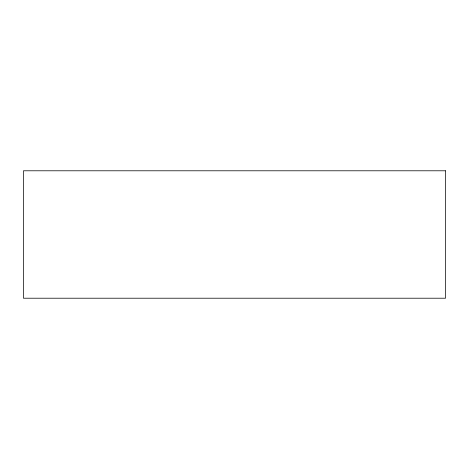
<?xml version="1.0" encoding="UTF-8"?>
<svg xmlns="http://www.w3.org/2000/svg" width="469" height="469" viewBox="0 0 469 469"><rect width="100%" height="100%" fill="white"/><g stroke="black" fill="none" stroke-linecap="round" stroke-linejoin="round"><path stroke-width="0.7" d="M445.55 170.786L23.45 170.786L23.45 298.214L445.55 298.214L445.55 170.786"/></g></svg>
